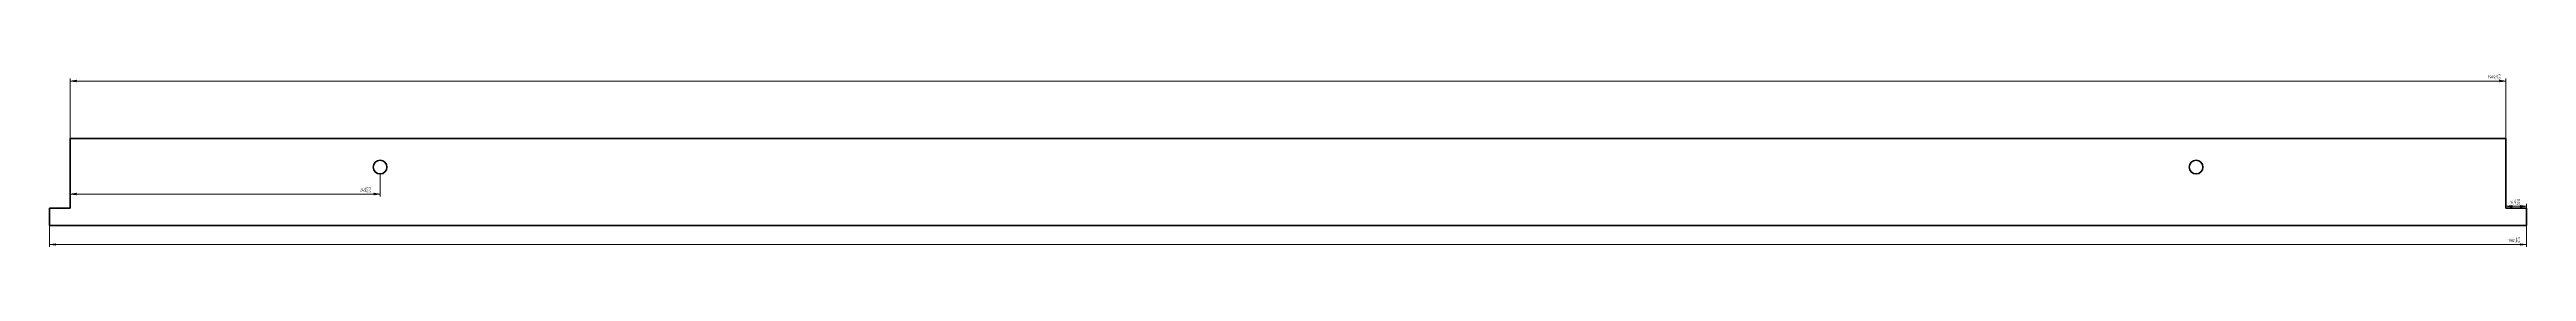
# Model space of a CAD drawing. Header units: millimetres. Extents: x -3 to 1980, y 113 to 252.
import ezdxf

# ---------------------------------------------------------------- set-up
doc = ezdxf.new("R2010")
doc.units = ezdxf.units.MM
for name, pattern in [('K5LT32769', [0]), ('K5LT32770', [0]), ('K5LT32771', [0]), ('K5LT32773', [0]), ('K5LT32774', [0]), ('K5LT32802', [0]), ('K5LT_THIN', [0])]:
    doc.linetypes.add(name, pattern=pattern)
doc.layers.add('Системный слой', color=7, linetype='Continuous')
doc.styles.add('KDIMTEXTSTYLE', font='GOST_AU.SHX', dxfattribs={"width": 0.96, "oblique": 15, "height": 5})
doc.styles.add('KTEXTSTYLE', font='GOST_AU.SHX', dxfattribs={"width": 0.96, "height": 5})
doc.dimstyles.new('KDIMSTYLE (1.00)', dxfattribs={"dimtxt": 5, "dimasz": 1, "dimexe": 2, "dimexo": 0, "dimgap": 1, "dimtad": 1, "dimtxsty": 'KDIMTEXTSTYLE', "dimsah": 1, "dimcen": 0, "dimdle": 1, "dimadec": 0, "dimazin": 0, "dimtfac": 0.667, "dimtmove": 0, "dimatfit": 3, "dimfxl": 1, "dimtvp": 1, "dimtolj": 1, "dimtzin": 0, "dimarcsym": 0})

# ---------------------------------------------------------------- blocks, each defined once
blk = doc.blocks.new('U1')
at = {"layer": 'Системный слой'}
blk.add_hatch(color=7, dxfattribs=at).paths.add_polyline_path([(1963.1, 246.4), (1958.1, 247), (1958.6, 246.4), (1958.1, 245.7)])
at = {"layer": 'Системный слой', "color": 7, "linetype": 'K5LT32773', "lineweight": 18}
for p, q in [((1958.6, 246.4), (1958.1, 247)), ((1958.1, 247), (1963.1, 246.4)), ((1963.1, 246.4), (1958.1, 245.7)), ((1958.1, 245.7), (1958.6, 246.4)), ((1963.1, 246.4), (1962.1, 246.4))]:
    blk.add_line(p, q, dxfattribs=at)
at = {"layer": 'Системный слой', "color": 7, "linetype": 'K5LT32774', "lineweight": 18}
blk.add_line((1963.1, 246.4), (1961.1, 246.4), dxfattribs=at)
blk = doc.blocks.new('U2')
at = {"layer": 'Системный слой'}
blk.add_hatch(color=7, dxfattribs=at).paths.add_polyline_path([(13.6, 246.4), (18.6, 245.7), (18.1, 246.4), (18.6, 247)])
at = {"layer": 'Системный слой', "color": 7, "linetype": 'K5LT32773', "lineweight": 18}
for p, q in [((13.6, 246.4), (18.6, 247)), ((18.6, 245.7), (13.6, 246.4)), ((13.6, 246.4), (14.6, 246.4)), ((18.6, 247), (18.1, 246.4)), ((18.1, 246.4), (18.6, 245.7))]:
    blk.add_line(p, q, dxfattribs=at)
at = {"layer": 'Системный слой', "color": 7, "linetype": 'K5LT32774', "lineweight": 18}
blk.add_line((13.6, 246.4), (15.6, 246.4), dxfattribs=at)
blk = doc.blocks.new('U4')
at = {"layer": 'Системный слой', "color": 7, "linetype": 'K5LT_THIN', "lineweight": 18}
blk.add_line((1963.1, 246.4), (1961.1, 246.4), dxfattribs=at)
at = {"layer": 'Системный слой', "color": 7, "linetype": 'K5LT32774', "lineweight": 18}
blk.add_line((1963.1, 246.4), (1962.1, 246.4), dxfattribs=at)
blk = doc.blocks.new('U5')
at = {"layer": 'Системный слой', "color": 7, "linetype": 'K5LT32774', "lineweight": 18}
blk.add_line((13.6, 246.4), (14.6, 246.4), dxfattribs=at)
at = {"layer": 'Системный слой', "color": 7, "linetype": 'K5LT_THIN', "lineweight": 18}
blk.add_line((13.6, 246.4), (15.6, 246.4), dxfattribs=at)
blk = doc.blocks.new('D0')
at = {"layer": 'Системный слой', "color": 7, "linetype": 'K5LT_THIN', "lineweight": 18, "transparency": 16777216}
blk.add_line((13.6, 200.3), (13.6, 248.4), dxfattribs=at)
at = {"transparency": 16777216}
blk.add_wipeout([(1948.9, 247.4), (1948.9, 251.9), (1959.8, 251.9), (1959.8, 247.4)], dxfattribs=at).dxf.layer = 'Системный слой'
at = {"layer": 'Системный слой', "color": 7, "linetype": 'K5LT_THIN', "lineweight": 18, "transparency": 16777216}
for p, q in [((13.6, 246.4), (1963.1, 246.4)), ((1963.1, 200.3), (1963.1, 248.4))]:
    blk.add_line(p, q, dxfattribs=at)
at = {"color": 7, "transparency": 16777216, "char_height": 2.5, "attachment_point": 1, "style": 'KTEXTSTYLE'}
for s, insert in [('\\H3.5;\\W0.965;\\Q15;\\Q0;\\W0.890;\\H2.50;1949,5', (1948.9, 250.9)), ('\\H3.5;\\W0.965;\\Q15;\\Q0;\\W0.852;\\H1.67;1,85', (1955.9, 252)), ('\\H3.5;\\W0.965;\\Q15;\\Q0;\\W0.852;\\H1.67;1,85', (1955.9, 249.5)), ('\\H3.5;\\W0.965;\\Q15;\\Q0;\\W0.852;\\H1.67; ', (1958.6, 250.1)), ('\\H3.5;\\W0.965;\\Q15;\\Q15;\\W0.852;\\H1.63; ', (1959.2, 250))]:
    blk.add_mtext(s, dxfattribs=dict(at, insert=insert))
blk = doc.blocks.new('KDIMARROW_00')
at = {"layer": 'Системный слой', "color": 0, "linetype": 'K5LT_THIN', "lineweight": 18}
blk.add_line((0, 0), (-1, 0), dxfattribs=at)
blk = doc.blocks.new('U7')
at = {"layer": 'Системный слой'}
blk.add_hatch(color=7, dxfattribs=at).paths.add_polyline_path([(261.6, 155.6), (256.6, 156.3), (257.1, 155.6), (256.6, 155)])
at = {"layer": 'Системный слой', "color": 7, "linetype": 'K5LT32773', "lineweight": 18}
for p, q in [((257.1, 155.6), (256.6, 156.3)), ((256.6, 156.3), (261.6, 155.6)), ((261.6, 155.6), (256.6, 155)), ((256.6, 155), (257.1, 155.6)), ((261.6, 155.6), (260.6, 155.6))]:
    blk.add_line(p, q, dxfattribs=at)
at = {"layer": 'Системный слой', "color": 7, "linetype": 'K5LT32774', "lineweight": 18}
blk.add_line((261.6, 155.6), (259.6, 155.6), dxfattribs=at)
blk = doc.blocks.new('U8')
at = {"layer": 'Системный слой'}
blk.add_hatch(color=7, dxfattribs=at).paths.add_polyline_path([(13.6, 155.6), (18.6, 155), (18.1, 155.6), (18.6, 156.3)])
at = {"layer": 'Системный слой', "color": 7, "linetype": 'K5LT32773', "lineweight": 18}
for p, q in [((13.6, 155.6), (18.6, 156.3)), ((18.6, 155), (13.6, 155.6)), ((13.6, 155.6), (14.6, 155.6)), ((18.6, 156.3), (18.1, 155.6)), ((18.1, 155.6), (18.6, 155))]:
    blk.add_line(p, q, dxfattribs=at)
at = {"layer": 'Системный слой', "color": 7, "linetype": 'K5LT32774', "lineweight": 18}
blk.add_line((13.6, 155.6), (15.6, 155.6), dxfattribs=at)
blk = doc.blocks.new('U10')
at = {"layer": 'Системный слой', "color": 7, "linetype": 'K5LT_THIN', "lineweight": 18}
blk.add_line((261.6, 155.6), (259.6, 155.6), dxfattribs=at)
at = {"layer": 'Системный слой', "color": 7, "linetype": 'K5LT32774', "lineweight": 18}
blk.add_line((261.6, 155.6), (260.6, 155.6), dxfattribs=at)
blk = doc.blocks.new('U11')
at = {"layer": 'Системный слой', "color": 7, "linetype": 'K5LT32774', "lineweight": 18}
blk.add_line((13.6, 155.6), (14.6, 155.6), dxfattribs=at)
at = {"layer": 'Системный слой', "color": 7, "linetype": 'K5LT_THIN', "lineweight": 18}
blk.add_line((13.6, 155.6), (15.6, 155.6), dxfattribs=at)
blk = doc.blocks.new('D1')
at = {"layer": 'Системный слой', "color": 7, "linetype": 'K5LT_THIN', "lineweight": 18, "transparency": 16777216}
blk.add_line((13.6, 173.8), (13.6, 153.6), dxfattribs=at)
at = {"transparency": 16777216}
blk.add_wipeout([(245.6, 156.6), (245.6, 161.1), (255.1, 161.1), (255.1, 156.6)], dxfattribs=at).dxf.layer = 'Системный слой'
at = {"layer": 'Системный слой', "color": 7, "linetype": 'K5LT_THIN', "lineweight": 18, "transparency": 16777216}
for p, q in [((261.6, 171.8), (261.6, 153.6)), ((13.6, 155.6), (261.6, 155.6))]:
    blk.add_line(p, q, dxfattribs=at)
at = {"color": 7, "transparency": 16777216, "char_height": 2.5, "attachment_point": 1, "style": 'KTEXTSTYLE'}
for s, insert in [('\\H3.5;\\W0.965;\\Q15;\\Q0;\\W0.890;\\H2.50;248', (245.6, 160.1)), ('\\H3.5;\\W0.965;\\Q15;\\Q0;\\W0.852;\\H1.67;0,575', (250, 161.2)), ('\\H3.5;\\W0.965;\\Q15;\\Q0;\\W0.852;\\H1.67;0,575', (250, 158.7)), ('\\H3.5;\\W0.965;\\Q15;\\Q0;\\W0.852;\\H1.67; ', (253.8, 159.3)), ('\\H3.5;\\W0.965;\\Q15;\\Q15;\\W0.852;\\H1.63; ', (254.4, 159.3))]:
    blk.add_mtext(s, dxfattribs=dict(at, insert=insert))
blk = doc.blocks.new('U13')
at = {"layer": 'Системный слой'}
blk.add_hatch(color=7, dxfattribs=at).paths.add_polyline_path([(1979.6, 115.2), (1974.6, 115.8), (1975.1, 115.2), (1974.6, 114.5)])
at = {"layer": 'Системный слой', "color": 7, "linetype": 'K5LT32773', "lineweight": 18}
for p, q in [((1975.1, 115.2), (1974.6, 115.8)), ((1974.6, 115.8), (1979.6, 115.2)), ((1979.6, 115.2), (1974.6, 114.5)), ((1974.6, 114.5), (1975.1, 115.2)), ((1979.6, 115.2), (1978.6, 115.2))]:
    blk.add_line(p, q, dxfattribs=at)
at = {"layer": 'Системный слой', "color": 7, "linetype": 'K5LT32774', "lineweight": 18}
blk.add_line((1979.6, 115.2), (1977.6, 115.2), dxfattribs=at)
blk = doc.blocks.new('U14')
at = {"layer": 'Системный слой'}
blk.add_hatch(color=7, dxfattribs=at).paths.add_polyline_path([(-2.9, 115.2), (2.1, 114.5), (1.6, 115.2), (2.1, 115.8)])
at = {"layer": 'Системный слой', "color": 7, "linetype": 'K5LT32773', "lineweight": 18}
for p, q in [((-2.9, 115.2), (2.1, 115.8)), ((2.1, 114.5), (-2.9, 115.2)), ((-2.9, 115.2), (-1.9, 115.2)), ((2.1, 115.8), (1.6, 115.2)), ((1.6, 115.2), (2.1, 114.5))]:
    blk.add_line(p, q, dxfattribs=at)
at = {"layer": 'Системный слой', "color": 7, "linetype": 'K5LT32774', "lineweight": 18}
blk.add_line((-2.9, 115.2), (-0.9, 115.2), dxfattribs=at)
blk = doc.blocks.new('U16')
at = {"layer": 'Системный слой', "color": 7, "linetype": 'K5LT_THIN', "lineweight": 18}
blk.add_line((1979.6, 115.2), (1977.6, 115.2), dxfattribs=at)
at = {"layer": 'Системный слой', "color": 7, "linetype": 'K5LT32774', "lineweight": 18}
blk.add_line((1979.6, 115.2), (1978.6, 115.2), dxfattribs=at)
blk = doc.blocks.new('U17')
at = {"layer": 'Системный слой', "color": 7, "linetype": 'K5LT32774', "lineweight": 18}
blk.add_line((-2.9, 115.2), (-1.9, 115.2), dxfattribs=at)
at = {"layer": 'Системный слой', "color": 7, "linetype": 'K5LT_THIN', "lineweight": 18}
blk.add_line((-2.9, 115.2), (-0.9, 115.2), dxfattribs=at)
blk = doc.blocks.new('D2')
at = {"layer": 'Системный слой', "color": 7, "linetype": 'K5LT_THIN', "lineweight": 18, "transparency": 16777216}
blk.add_line((-2.9, 137.3), (-2.9, 113.2), dxfattribs=at)
at = {"transparency": 16777216}
blk.add_wipeout([(1964.4, 116.2), (1964.4, 120.7), (1975.3, 120.7), (1975.3, 116.2)], dxfattribs=at).dxf.layer = 'Системный слой'
at = {"layer": 'Системный слой', "color": 7, "linetype": 'K5LT_THIN', "lineweight": 18, "transparency": 16777216}
for p, q in [((1979.6, 137.3), (1979.6, 113.2)), ((-2.9, 115.2), (1979.6, 115.2))]:
    blk.add_line(p, q, dxfattribs=at)
at = {"color": 7, "transparency": 16777216, "char_height": 2.5, "attachment_point": 1, "style": 'KTEXTSTYLE'}
for s, insert in [('\\H3.5;\\W0.965;\\Q15;\\Q0;\\W0.890;\\H2.50;1982,5', (1964.4, 119.7)), ('\\H3.5;\\W0.965;\\Q15;\\Q0;\\W0.852;\\H1.67;1,85', (1971.4, 120.8)), ('\\H3.5;\\W0.965;\\Q15;\\Q0;\\W0.852;\\H1.67;1,85', (1971.4, 118.3)), ('\\H3.5;\\W0.965;\\Q15;\\Q0;\\W0.852;\\H1.67; ', (1974.1, 118.8)), ('\\H3.5;\\W0.965;\\Q15;\\Q15;\\W0.852;\\H1.63; ', (1974.7, 118.8))]:
    blk.add_mtext(s, dxfattribs=dict(at, insert=insert))
blk = doc.blocks.new('U19')
at = {"layer": 'Системный слой'}
blk.add_hatch(color=7, dxfattribs=at).paths.add_polyline_path([(1979.6, 145.8), (1974.6, 146.5), (1975.1, 145.8), (1974.6, 145.2)])
at = {"layer": 'Системный слой', "color": 7, "linetype": 'K5LT32773', "lineweight": 18}
for p, q in [((1975.1, 145.8), (1974.6, 146.5)), ((1974.6, 146.5), (1979.6, 145.8)), ((1979.6, 145.8), (1974.6, 145.2)), ((1974.6, 145.2), (1975.1, 145.8)), ((1979.6, 145.8), (1978.6, 145.8))]:
    blk.add_line(p, q, dxfattribs=at)
at = {"layer": 'Системный слой', "color": 7, "linetype": 'K5LT32774', "lineweight": 18}
blk.add_line((1979.6, 145.8), (1977.6, 145.8), dxfattribs=at)
blk = doc.blocks.new('U20')
at = {"layer": 'Системный слой'}
blk.add_hatch(color=7, dxfattribs=at).paths.add_polyline_path([(1963.1, 145.8), (1968.1, 145.2), (1967.6, 145.8), (1968.1, 146.5)])
at = {"layer": 'Системный слой', "color": 7, "linetype": 'K5LT32773', "lineweight": 18}
for p, q in [((1963.1, 145.8), (1968.1, 146.5)), ((1968.1, 145.2), (1963.1, 145.8)), ((1963.1, 145.8), (1964.1, 145.8)), ((1968.1, 146.5), (1967.6, 145.8)), ((1967.6, 145.8), (1968.1, 145.2))]:
    blk.add_line(p, q, dxfattribs=at)
at = {"layer": 'Системный слой', "color": 7, "linetype": 'K5LT32774', "lineweight": 18}
blk.add_line((1963.1, 145.8), (1965.1, 145.8), dxfattribs=at)
blk = doc.blocks.new('U22')
at = {"layer": 'Системный слой', "color": 7, "linetype": 'K5LT_THIN', "lineweight": 18}
blk.add_line((1979.6, 145.8), (1977.6, 145.8), dxfattribs=at)
at = {"layer": 'Системный слой', "color": 7, "linetype": 'K5LT32774', "lineweight": 18}
blk.add_line((1979.6, 145.8), (1978.6, 145.8), dxfattribs=at)
blk = doc.blocks.new('U23')
at = {"layer": 'Системный слой', "color": 7, "linetype": 'K5LT32774', "lineweight": 18}
blk.add_line((1963.1, 145.8), (1964.1, 145.8), dxfattribs=at)
at = {"layer": 'Системный слой', "color": 7, "linetype": 'K5LT_THIN', "lineweight": 18}
blk.add_line((1963.1, 145.8), (1965.1, 145.8), dxfattribs=at)
blk = doc.blocks.new('D3')
at = {"transparency": 16777216}
blk.add_wipeout([(1966.3, 146.8), (1966.3, 151.3), (1975.5, 151.3), (1975.5, 146.8)], dxfattribs=at).dxf.layer = 'Системный слой'
at = {"layer": 'Системный слой', "color": 7, "linetype": 'K5LT_THIN', "lineweight": 18, "transparency": 16777216}
for p, q in [((1963.1, 144.3), (1963.1, 147.8)), ((1963.1, 145.8), (1979.6, 145.8)), ((1979.6, 144.3), (1979.6, 147.8))]:
    blk.add_line(p, q, dxfattribs=at)
at = {"color": 7, "transparency": 16777216, "char_height": 2.5, "attachment_point": 1, "style": 'KTEXTSTYLE'}
for s, insert in [('\\H3.5;\\W0.965;\\Q15;\\Q0;\\W0.890;\\H2.50;16,5', (1966.3, 150.3)), ('\\H3.5;\\W0.965;\\Q15;\\Q0;\\W0.852;\\H1.67;0,215', (1970.5, 151.4)), ('\\H3.5;\\W0.965;\\Q15;\\Q0;\\W0.852;\\H1.67;0,215', (1970.5, 148.9)), ('\\H3.5;\\W0.965;\\Q15;\\Q0;\\W0.852;\\H1.67; ', (1974.1, 149.5)), ('\\H3.5;\\W0.965;\\Q15;\\Q15;\\W0.852;\\H1.63; ', (1974.7, 149.4))]:
    blk.add_mtext(s, dxfattribs=dict(at, insert=insert))
blk = doc.blocks.new('U3')
at = {"layer": 'Системный слой'}
for name in ['U5', 'U4']:
    blk.add_blockref(name, (0, 0), dxfattribs=at)
at = {"layer": 'Системный слой', "color": 7}
dim = blk.add_linear_dim(base=(13.591, 246.381), p1=(1963.091, 200.308), p2=(13.591, 200.308), text='\\H2.5;\\W0.925;\\Q0;\\H2.5;\\W0.925;\\Q0;\\Q0;\\W0.853;1949,5\\A1;{\\H2.5;\\W0.925;\\Q0;\\Q0;\\W0.887;\\H1.67;\\S1,85^ 1,85;\\Q0;\\H2.50;\\Q0;\\W0.817;\\H1.67; \\Q15;\\H1.63; \\Q0;\\W0.887;\\H2.50;}', dimstyle='KDIMSTYLE (1.00)', override={"dimexo": 0, "dimblk1": 'KDIMARROW_00', "dimblk2": 'KDIMARROW_00', "dimse1": 0, "dimse2": 0, "dimclrt": 7, "dimtolj": 1}, dxfattribs=at)
dim.commit()
dim.dimension.update_dxf_attribs({"geometry": 'D0', "text_midpoint": (1954.591, 246.381), "dimtype": 160})
blk = doc.blocks.new('U0')
at = {"layer": 'Системный слой'}
for name in ['U2', 'U1']:
    blk.add_blockref(name, (0, 0), dxfattribs=at)
blk.add_blockref('U3', (0, 0), dxfattribs=at)
blk = doc.blocks.new('U9')
at = {"layer": 'Системный слой'}
for name in ['U11', 'U10']:
    blk.add_blockref(name, (0, 0), dxfattribs=at)
at = {"layer": 'Системный слой', "color": 7}
dim = blk.add_linear_dim(base=(13.591, 155.612), p1=(261.591, 171.808), p2=(13.591, 173.808), text='\\H2.5;\\W0.925;\\Q0;\\H2.5;\\W0.925;\\Q0;\\Q0;\\W0.853;248\\A1;{\\H2.5;\\W0.925;\\Q0;\\Q0;\\W0.887;\\H1.67;\\S0,575^ 0,575;\\Q0;\\H2.50;\\Q0;\\W0.817;\\H1.67; \\Q15;\\H1.63; \\Q0;\\W0.887;\\H2.50;}', dimstyle='KDIMSTYLE (1.00)', override={"dimexo": 0, "dimblk1": 'KDIMARROW_00', "dimblk2": 'KDIMARROW_00', "dimse1": 0, "dimse2": 0, "dimclrt": 7, "dimtolj": 1}, dxfattribs=at)
dim.commit()
dim.dimension.update_dxf_attribs({"geometry": 'D1', "text_midpoint": (250.591, 155.612), "dimtype": 160})
blk = doc.blocks.new('U6')
at = {"layer": 'Системный слой'}
for name in ['U8', 'U7']:
    blk.add_blockref(name, (0, 0), dxfattribs=at)
blk.add_blockref('U9', (0, 0), dxfattribs=at)
blk = doc.blocks.new('U15')
at = {"layer": 'Системный слой'}
for name in ['U17', 'U16']:
    blk.add_blockref(name, (0, 0), dxfattribs=at)
at = {"layer": 'Системный слой', "color": 7}
dim = blk.add_linear_dim(base=(-2.909, 115.153), p1=(1979.591, 137.308), p2=(-2.909, 137.308), text='\\H2.5;\\W0.925;\\Q0;\\H2.5;\\W0.925;\\Q0;\\Q0;\\W0.853;1982,5\\A1;{\\H2.5;\\W0.925;\\Q0;\\Q0;\\W0.887;\\H1.67;\\S1,85^ 1,85;\\Q0;\\H2.50;\\Q0;\\W0.817;\\H1.67; \\Q15;\\H1.63; \\Q0;\\W0.887;\\H2.50;}', dimstyle='KDIMSTYLE (1.00)', override={"dimexo": 0, "dimblk1": 'KDIMARROW_00', "dimblk2": 'KDIMARROW_00', "dimse1": 0, "dimse2": 0, "dimclrt": 7, "dimtolj": 1}, dxfattribs=at)
dim.commit()
dim.dimension.update_dxf_attribs({"geometry": 'D2', "text_midpoint": (1970.091, 115.153), "dimtype": 160})
blk = doc.blocks.new('U12')
at = {"layer": 'Системный слой'}
for name in ['U14', 'U13']:
    blk.add_blockref(name, (0, 0), dxfattribs=at)
blk.add_blockref('U15', (0, 0), dxfattribs=at)
blk = doc.blocks.new('U21')
at = {"layer": 'Системный слой'}
for name in ['U23', 'U22']:
    blk.add_blockref(name, (0, 0), dxfattribs=at)
at = {"layer": 'Системный слой', "color": 7}
dim = blk.add_linear_dim(base=(1963.091, 145.808), p1=(1979.591, 144.308), p2=(1963.091, 144.308), text='\\H2.5;\\W0.925;\\Q0;\\H2.5;\\W0.925;\\Q0;\\Q0;\\W0.853;16,5\\A1;{\\H2.5;\\W0.925;\\Q0;\\Q0;\\W0.887;\\H1.67;\\S0,215^ 0,215;\\Q0;\\H2.50;\\Q0;\\W0.817;\\H1.67; \\Q15;\\H1.63; \\Q0;\\W0.887;\\H2.50;}', dimstyle='KDIMSTYLE (1.00)', override={"dimexo": 0, "dimblk1": 'KDIMARROW_00', "dimblk2": 'KDIMARROW_00', "dimse1": 0, "dimse2": 0, "dimclrt": 7, "dimtolj": 1}, dxfattribs=at)
dim.commit()
dim.dimension.update_dxf_attribs({"geometry": 'D3', "text_midpoint": (1971.091, 145.808), "dimtype": 160})
blk = doc.blocks.new('U18')
at = {"layer": 'Системный слой'}
for name in ['U20', 'U19']:
    blk.add_blockref(name, (0, 0), dxfattribs=at)
blk.add_blockref('U21', (0, 0), dxfattribs=at)

msp = doc.modelspace()

# ---------------------------------------------------------------- linework, layer by layer
at = {"layer": 'Системный слой', "color": 3, "linetype": 'K5LT32770', "lineweight": 60, "true_color": 0x00ff00}
for p, q in [((13.6, 200.3), (1963.1, 200.3)), ((-2.9, 130.3), (1979.6, 130.3))]:
    msp.add_line(p, q, dxfattribs=at)
at = {"layer": 'Системный слой', "color": 18, "linetype": 'K5LT32769', "lineweight": 60, "true_color": 0x000000}
for p, q in [((13.6, 144.3), (13.6, 200.3)), ((-2.9, 144.3), (-2.9, 130.3))]:
    msp.add_line(p, q, dxfattribs=at)
at = {"layer": 'Системный слой', "color": 5, "linetype": 'K5LT32771', "lineweight": 60, "true_color": 0x0000ff}
for p, q in [((1963.1, 144.3), (1963.1, 200.3)), ((1979.6, 144.3), (1963.1, 144.3)), ((1979.6, 130.3), (1979.6, 144.3))]:
    msp.add_line(p, q, dxfattribs=at)
at = {"layer": 'Системный слой', "color": 18, "linetype": 'K5LT32802', "lineweight": 60, "true_color": 0x000000}
msp.add_line((-2.9, 144.3), (13.6, 144.3), dxfattribs=at)
at = {"layer": 'Системный слой', "color": 18, "linetype": 'K5LT32769', "lineweight": 60, "true_color": 0x000000}
msp.add_circle((261.6, 177.3), 5.5, dxfattribs=at)
at = {"layer": 'Системный слой', "color": 5, "linetype": 'K5LT32771', "lineweight": 60, "true_color": 0x0000ff}
msp.add_circle((1715.1, 177.3), 5.5, dxfattribs=at)

# ---------------------------------------------------------------- next in the draw order: block references
at = {"layer": 'Системный слой'}
msp.add_blockref('U0', (0, 0), dxfattribs=at)
at = {"layer": 'Системный слой', "color": 18, "true_color": 0x000000}
for name in ['U6', 'U12']:
    msp.add_blockref(name, (0, 0), dxfattribs=at)

# ---------------------------------------------------------------- next in the draw order: block references
at = {"layer": 'Системный слой'}
msp.add_blockref('U18', (0, 0), dxfattribs=at)

doc.saveas('drawing.dxf')
